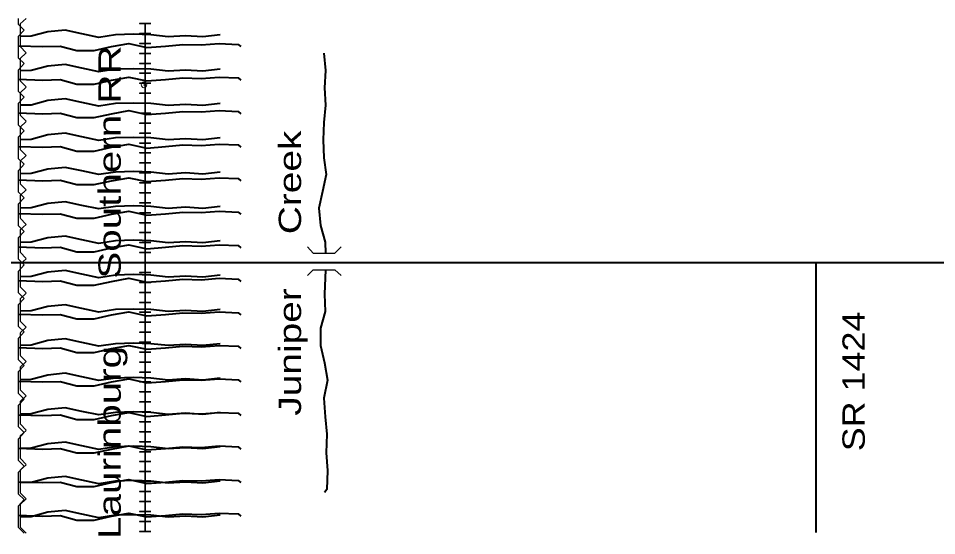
# Model space of a CAD drawing. Extents: x -6.9 to 14.9, y -10.9 to 5.7.
# Drawn here: x 1.195 to 4.48, y -2.053 to -0.202 of the extents above; entities that cross this region are included whole.
import ezdxf
from ezdxf.enums import TextEntityAlignment as Align

# ---------------------------------------------------------------- set-up
doc = ezdxf.new("R2010")
doc.units = 0
doc.header["$LTSCALE"] = 0.04
doc.header["$PDMODE"] = 32
doc.header["$PDSIZE"] = 0.02
doc.layers.add('1', color=7, linetype='Continuous', lineweight=13)

msp = doc.modelspace()

# ---------------------------------------------------------------- linework, layer by layer
at = {"layer": '1', "lineweight": 25}
for p, q in [((1.195, -0.224), (1.195, -0.202)), ((1.215, -0.244), (1.195, -0.224)), ((1.223, -0.202), (1.201, -0.222)), ((1.223, -0.202), (1.201, -0.222)), ((1.201, -0.222), (1.201, -0.302)), ((1.201, -0.222), (1.201, -0.302)), ((1.195, -0.266), (1.215, -0.244)), ((1.195, -0.344), (1.195, -0.266)), ((1.201, -0.303), (1.223, -0.325)), ((1.201, -0.303), (1.223, -0.325)), ((1.223, -0.325), (1.201, -0.345)), ((1.223, -0.325), (1.201, -0.345)), ((1.215, -0.364), (1.195, -0.344)), ((1.201, -0.345), (1.201, -0.425)), ((1.201, -0.345), (1.201, -0.425)), ((1.195, -0.386), (1.215, -0.364)), ((1.195, -0.464), (1.195, -0.386)), ((1.201, -0.425), (1.223, -0.447)), ((1.201, -0.425), (1.223, -0.447)), ((1.223, -0.448), (1.201, -0.468)), ((1.223, -0.448), (1.201, -0.468)), ((1.215, -0.484), (1.195, -0.464)), ((1.195, -0.506), (1.215, -0.484)), ((1.201, -0.468), (1.201, -0.548)), ((1.201, -0.468), (1.201, -0.548)), ((1.195, -0.584), (1.195, -0.506)), ((1.201, -0.548), (1.223, -0.57)), ((1.201, -0.548), (1.223, -0.57)), ((1.215, -0.604), (1.195, -0.584)), ((1.223, -0.571), (1.201, -0.591)), ((1.223, -0.571), (1.201, -0.591)), ((1.201, -0.591), (1.201, -0.671)), ((1.201, -0.591), (1.201, -0.671)), ((1.195, -0.626), (1.215, -0.604)), ((1.195, -0.704), (1.195, -0.626)), ((1.201, -0.671), (1.223, -0.693)), ((1.201, -0.671), (1.223, -0.693)), ((1.215, -0.724), (1.195, -0.704)), ((1.223, -0.693), (1.201, -0.713)), ((1.223, -0.693), (1.201, -0.713)), ((1.201, -0.714), (1.201, -0.793)), ((1.201, -0.714), (1.201, -0.793)), ((1.195, -0.746), (1.215, -0.724)), ((1.195, -0.824), (1.195, -0.746)), ((1.201, -0.794), (1.223, -0.816)), ((1.201, -0.794), (1.223, -0.816)), ((1.223, -0.816), (1.201, -0.836)), ((1.223, -0.816), (1.201, -0.836)), ((1.215, -0.844), (1.195, -0.824)), ((1.195, -0.866), (1.215, -0.844)), ((1.201, -0.836), (1.201, -0.916)), ((1.201, -0.836), (1.201, -0.916)), ((1.195, -0.944), (1.195, -0.866)), ((1.201, -0.917), (1.223, -0.939)), ((1.201, -0.917), (1.223, -0.939)), ((1.215, -0.964), (1.195, -0.944)), ((1.223, -0.939), (1.201, -0.959)), ((1.223, -0.939), (1.201, -0.959)), ((1.195, -0.986), (1.215, -0.964)), ((1.201, -0.959), (1.201, -1.039)), ((1.201, -0.959), (1.201, -1.039)), ((1.195, -1.064), (1.195, -0.986)), ((1.201, -1.039), (1.223, -1.061)), ((1.201, -1.039), (1.223, -1.061)), ((1.215, -1.084), (1.195, -1.064)), ((1.195, -1.106), (1.215, -1.084)), ((1.223, -1.062), (1.201, -1.082)), ((1.223, -1.062), (1.201, -1.082)), ((1.201, -1.082), (1.201, -1.162)), ((1.201, -1.082), (1.201, -1.162)), ((1.195, -1.184), (1.195, -1.106)), ((1.201, -1.162), (1.223, -1.184)), ((1.201, -1.162), (1.223, -1.184)), ((1.215, -1.204), (1.195, -1.184)), ((1.195, -1.226), (1.215, -1.204)), ((1.223, -1.185), (1.201, -1.205)), ((1.223, -1.185), (1.201, -1.205)), ((1.201, -1.205), (1.201, -1.285)), ((1.201, -1.205), (1.201, -1.285)), ((1.195, -1.304), (1.195, -1.226)), ((1.215, -1.324), (1.195, -1.304)), ((1.201, -1.285), (1.223, -1.307)), ((1.201, -1.285), (1.223, -1.307)), ((1.223, -1.307), (1.201, -1.327)), ((1.223, -1.307), (1.201, -1.327)), ((1.195, -1.346), (1.215, -1.324)), ((1.195, -1.424), (1.195, -1.346)), ((1.201, -1.328), (1.201, -1.407)), ((1.201, -1.328), (1.201, -1.407)), ((1.201, -1.408), (1.223, -1.43)), ((1.201, -1.408), (1.223, -1.43)), ((1.215, -1.444), (1.195, -1.424)), ((1.195, -1.466), (1.215, -1.444)), ((1.223, -1.43), (1.201, -1.45)), ((1.223, -1.43), (1.201, -1.45)), ((1.195, -1.544), (1.195, -1.466)), ((1.201, -1.45), (1.201, -1.53)), ((1.201, -1.45), (1.201, -1.53)), ((1.215, -1.564), (1.195, -1.544)), ((1.201, -1.531), (1.223, -1.553)), ((1.201, -1.531), (1.223, -1.553)), ((1.195, -1.586), (1.215, -1.564)), ((1.223, -1.553), (1.201, -1.573)), ((1.223, -1.553), (1.201, -1.573)), ((1.201, -1.573), (1.201, -1.653)), ((1.201, -1.573), (1.201, -1.653)), ((1.195, -1.664), (1.195, -1.586)), ((1.215, -1.684), (1.195, -1.664)), ((1.201, -1.653), (1.223, -1.675)), ((1.201, -1.653), (1.223, -1.675)), ((1.195, -1.706), (1.215, -1.684)), ((1.195, -1.784), (1.195, -1.706)), ((1.223, -1.676), (1.201, -1.696)), ((1.223, -1.676), (1.201, -1.696)), ((1.201, -1.696), (1.201, -1.776)), ((1.201, -1.696), (1.201, -1.776)), ((1.215, -1.804), (1.195, -1.784)), ((1.195, -1.826), (1.215, -1.804)), ((1.201, -1.776), (1.223, -1.798)), ((1.201, -1.776), (1.223, -1.798)), ((1.223, -1.799), (1.201, -1.819)), ((1.223, -1.799), (1.201, -1.819)), ((1.195, -1.904), (1.195, -1.826)), ((1.201, -1.819), (1.201, -1.899)), ((1.201, -1.819), (1.201, -1.899)), ((1.215, -1.924), (1.195, -1.904)), ((1.201, -1.899), (1.223, -1.921)), ((1.201, -1.899), (1.223, -1.921)), ((1.195, -1.946), (1.215, -1.924)), ((1.223, -1.921), (1.201, -1.941)), ((1.223, -1.921), (1.201, -1.941)), ((1.195, -2.024), (1.195, -1.946)), ((1.201, -1.942), (1.201, -2.021)), ((1.201, -1.942), (1.201, -2.021)), ((1.215, -2.044), (1.195, -2.024)), ((1.201, -2.022), (1.223, -2.044)), ((1.201, -2.022), (1.223, -2.044))]:
    msp.add_line(p, q, dxfattribs=at)
at = {"layer": '1', "lineweight": 35}
for p, q in [((1.648, -0.22), (1.648, -0.43)), ((1.648, -0.826), (1.648, -1.432)), ((1.648, -1.432), (1.648, -1.643)), ((1.648, -1.432), (1.648, -2.038))]:
    msp.add_line(p, q, dxfattribs=at)
at = {"layer": '1', "lineweight": 40}
msp.add_line((4.048, -1.075), (4.048, -2.041), dxfattribs=at)
at = {"layer": '1', "lineweight": 35}
for points in [[(1.648, -0.22), (1.628, -0.22), (1.648, -0.22), (1.668, -0.22)], [(1.648, -0.22), (1.648, -0.826), (1.648, -1.037)], [(1.648, -0.256), (1.628, -0.256), (1.648, -0.256), (1.668, -0.256)], [(1.648, -0.292), (1.628, -0.292), (1.648, -0.292), (1.668, -0.292)], [(1.648, -0.328), (1.628, -0.328), (1.648, -0.328), (1.668, -0.328)], [(1.648, -0.328), (1.628, -0.328), (1.648, -0.328), (1.668, -0.328)], [(1.648, -0.363), (1.628, -0.363), (1.648, -0.363), (1.668, -0.363)], [(1.648, -0.398), (1.628, -0.398), (1.648, -0.398), (1.668, -0.398)], [(1.648, -0.434), (1.628, -0.434), (1.648, -0.434), (1.668, -0.434)], [(1.648, -0.47), (1.628, -0.47), (1.648, -0.47), (1.668, -0.47)], [(1.648, -0.47), (1.628, -0.47), (1.648, -0.47), (1.668, -0.47)], [(1.648, -0.505), (1.628, -0.505), (1.648, -0.505), (1.668, -0.505)], [(1.648, -0.541), (1.628, -0.541), (1.648, -0.541), (1.668, -0.541)], [(1.648, -0.577), (1.628, -0.577), (1.648, -0.577), (1.668, -0.577)], [(1.648, -0.613), (1.628, -0.613), (1.648, -0.613), (1.668, -0.613)], [(1.648, -0.648), (1.628, -0.648), (1.648, -0.648), (1.668, -0.648)], [(1.648, -0.683), (1.628, -0.683), (1.648, -0.683), (1.668, -0.683)], [(1.648, -0.719), (1.628, -0.719), (1.648, -0.719), (1.668, -0.719)], [(1.648, -0.755), (1.628, -0.755), (1.648, -0.755), (1.668, -0.755)], [(1.648, -0.79), (1.628, -0.79), (1.648, -0.79), (1.668, -0.79)], [(1.648, -0.826), (1.628, -0.826), (1.648, -0.826), (1.668, -0.826)], [(1.648, -0.826), (1.628, -0.826), (1.648, -0.826), (1.668, -0.826)], [(1.648, -0.862), (1.628, -0.862), (1.648, -0.862), (1.668, -0.862)], [(1.648, -0.898), (1.628, -0.898), (1.648, -0.898), (1.668, -0.898)], [(1.648, -0.933), (1.628, -0.933), (1.648, -0.933), (1.668, -0.933)], [(1.648, -0.933), (1.628, -0.933), (1.648, -0.933), (1.668, -0.933)], [(1.648, -0.968), (1.628, -0.968), (1.648, -0.968), (1.668, -0.968)], [(1.648, -1.004), (1.628, -1.004), (1.648, -1.004), (1.668, -1.004)], [(1.648, -1.04), (1.628, -1.04), (1.648, -1.04), (1.668, -1.04)], [(1.648, -1.075), (1.628, -1.075), (1.648, -1.075), (1.668, -1.075)], [(1.648, -1.075), (1.628, -1.075), (1.648, -1.075), (1.668, -1.075)], [(1.648, -1.111), (1.628, -1.111), (1.648, -1.111), (1.668, -1.111)], [(1.648, -1.147), (1.628, -1.147), (1.648, -1.147), (1.668, -1.147)], [(1.648, -1.183), (1.628, -1.183), (1.648, -1.183), (1.668, -1.183)], [(1.648, -1.218), (1.628, -1.218), (1.648, -1.218), (1.668, -1.218)], [(1.648, -1.253), (1.628, -1.253), (1.648, -1.253), (1.668, -1.253)], [(1.648, -1.289), (1.628, -1.289), (1.648, -1.289), (1.668, -1.289)], [(1.648, -1.325), (1.628, -1.325), (1.648, -1.325), (1.668, -1.325)], [(1.648, -1.36), (1.628, -1.36), (1.648, -1.36), (1.668, -1.36)], [(1.648, -1.396), (1.628, -1.396), (1.648, -1.396), (1.668, -1.396)], [(1.648, -1.396), (1.628, -1.396), (1.648, -1.396), (1.668, -1.396)], [(1.648, -1.432), (1.628, -1.432), (1.648, -1.432), (1.668, -1.432)], [(1.648, -1.432), (1.628, -1.432), (1.648, -1.432), (1.668, -1.432)], [(1.648, -1.432), (1.628, -1.432), (1.648, -1.432), (1.668, -1.432)], [(1.648, -1.468), (1.628, -1.468), (1.648, -1.468), (1.668, -1.468)], [(1.648, -1.503), (1.628, -1.503), (1.648, -1.503), (1.668, -1.503)], [(1.648, -1.538), (1.628, -1.538), (1.648, -1.538), (1.668, -1.538)], [(1.648, -1.538), (1.628, -1.538), (1.648, -1.538), (1.668, -1.538)], [(1.648, -1.574), (1.628, -1.574), (1.648, -1.574), (1.668, -1.574)], [(1.648, -1.61), (1.628, -1.61), (1.648, -1.61), (1.668, -1.61)], [(1.648, -1.645), (1.628, -1.645), (1.648, -1.645), (1.668, -1.645)], [(1.648, -1.681), (1.628, -1.681), (1.648, -1.681), (1.668, -1.681)], [(1.648, -1.681), (1.628, -1.681), (1.648, -1.681), (1.668, -1.681)], [(1.648, -1.717), (1.628, -1.717), (1.648, -1.717), (1.668, -1.717)], [(1.648, -1.753), (1.628, -1.753), (1.648, -1.753), (1.668, -1.753)], [(1.648, -1.788), (1.628, -1.788), (1.648, -1.788), (1.668, -1.788)], [(1.648, -1.823), (1.628, -1.823), (1.648, -1.823), (1.668, -1.823)], [(1.648, -1.859), (1.628, -1.859), (1.648, -1.859), (1.668, -1.859)], [(1.648, -1.895), (1.628, -1.895), (1.648, -1.895), (1.668, -1.895)], [(1.648, -1.93), (1.628, -1.93), (1.648, -1.93), (1.668, -1.93)], [(1.648, -1.966), (1.628, -1.966), (1.648, -1.966), (1.668, -1.966)], [(1.648, -2.002), (1.628, -2.002), (1.648, -2.002), (1.668, -2.002)], [(1.648, -2.038), (1.628, -2.038), (1.648, -2.038), (1.668, -2.038)]]:
    msp.add_lwpolyline(points, dxfattribs=at)
at = {"layer": '1', "lineweight": 40}
for points in [[(1.916, -0.261), (1.854, -0.268), (1.792, -0.264), (1.73, -0.268), (1.668, -0.261), (1.606, -0.259), (1.542, -0.261), (1.482, -0.27), (1.422, -0.257), (1.362, -0.244), (1.3, -0.25), (1.24, -0.266), (1.201, -0.267)], [(1.916, -0.261), (1.854, -0.268), (1.792, -0.264), (1.73, -0.268), (1.668, -0.261), (1.606, -0.259), (1.542, -0.261), (1.482, -0.27), (1.422, -0.257), (1.362, -0.244), (1.3, -0.25), (1.24, -0.266), (1.201, -0.267)], [(1.195, -0.3), (1.282, -0.303), (1.344, -0.301), (1.404, -0.317), (1.466, -0.317), (1.528, -0.303), (1.59, -0.292), (1.654, -0.306), (1.721, -0.301), (1.783, -0.295), (1.849, -0.297), (1.913, -0.292), (1.981, -0.295), (1.991, -0.303)], [(2.287, -0.327), (2.294, -0.389), (2.29, -0.451), (2.294, -0.513), (2.287, -0.575), (2.285, -0.637), (2.287, -0.701), (2.296, -0.761), (2.283, -0.821), (2.27, -0.881), (2.276, -0.943), (2.292, -1.003), (2.293, -1.042)], [(1.916, -0.384), (1.854, -0.391), (1.792, -0.387), (1.73, -0.391), (1.668, -0.384), (1.606, -0.382), (1.542, -0.384), (1.482, -0.393), (1.422, -0.38), (1.362, -0.367), (1.3, -0.373), (1.24, -0.389), (1.201, -0.39)], [(1.916, -0.384), (1.854, -0.391), (1.792, -0.387), (1.73, -0.391), (1.668, -0.384), (1.606, -0.382), (1.542, -0.384), (1.482, -0.393), (1.422, -0.38), (1.362, -0.367), (1.3, -0.373), (1.24, -0.389), (1.201, -0.39)], [(1.195, -0.42), (1.282, -0.423), (1.344, -0.421), (1.404, -0.437), (1.466, -0.437), (1.528, -0.423), (1.59, -0.412), (1.654, -0.426), (1.721, -0.421), (1.783, -0.415), (1.849, -0.417), (1.913, -0.412), (1.981, -0.415), (1.991, -0.423)], [(1.916, -0.507), (1.854, -0.514), (1.792, -0.51), (1.73, -0.514), (1.668, -0.507), (1.606, -0.505), (1.542, -0.507), (1.482, -0.516), (1.422, -0.503), (1.362, -0.49), (1.3, -0.496), (1.24, -0.512), (1.201, -0.513)], [(1.916, -0.507), (1.854, -0.514), (1.792, -0.51), (1.73, -0.514), (1.668, -0.507), (1.606, -0.505), (1.542, -0.507), (1.482, -0.516), (1.422, -0.503), (1.362, -0.49), (1.3, -0.496), (1.24, -0.512), (1.201, -0.513)], [(1.195, -0.54), (1.282, -0.543), (1.344, -0.541), (1.404, -0.557), (1.466, -0.557), (1.528, -0.543), (1.59, -0.532), (1.654, -0.546), (1.721, -0.541), (1.783, -0.535), (1.849, -0.537), (1.913, -0.532), (1.981, -0.535), (1.991, -0.543)], [(1.916, -0.63), (1.854, -0.637), (1.792, -0.633), (1.73, -0.637), (1.668, -0.63), (1.606, -0.628), (1.542, -0.63), (1.482, -0.639), (1.422, -0.626), (1.362, -0.613), (1.3, -0.619), (1.24, -0.635), (1.201, -0.636)], [(1.916, -0.63), (1.854, -0.637), (1.792, -0.633), (1.73, -0.637), (1.668, -0.63), (1.606, -0.628), (1.542, -0.63), (1.482, -0.639), (1.422, -0.626), (1.362, -0.613), (1.3, -0.619), (1.24, -0.635), (1.201, -0.636)], [(1.195, -0.66), (1.282, -0.663), (1.344, -0.661), (1.404, -0.677), (1.466, -0.677), (1.528, -0.663), (1.59, -0.652), (1.654, -0.666), (1.721, -0.661), (1.783, -0.655), (1.849, -0.657), (1.913, -0.652), (1.981, -0.655), (1.991, -0.663)], [(1.916, -0.752), (1.854, -0.759), (1.792, -0.755), (1.73, -0.759), (1.668, -0.752), (1.606, -0.75), (1.542, -0.752), (1.482, -0.761), (1.422, -0.748), (1.362, -0.735), (1.3, -0.741), (1.24, -0.757), (1.201, -0.758)], [(1.916, -0.752), (1.854, -0.759), (1.792, -0.755), (1.73, -0.759), (1.668, -0.752), (1.606, -0.75), (1.542, -0.752), (1.482, -0.761), (1.422, -0.748), (1.362, -0.735), (1.3, -0.741), (1.24, -0.757), (1.201, -0.758)], [(1.195, -0.78), (1.282, -0.783), (1.344, -0.781), (1.404, -0.797), (1.466, -0.797), (1.528, -0.783), (1.59, -0.772), (1.654, -0.786), (1.721, -0.781), (1.783, -0.775), (1.849, -0.777), (1.913, -0.772), (1.981, -0.775), (1.991, -0.783)], [(1.916, -0.875), (1.854, -0.882), (1.792, -0.878), (1.73, -0.882), (1.668, -0.875), (1.606, -0.873), (1.542, -0.875), (1.482, -0.884), (1.422, -0.871), (1.362, -0.858), (1.3, -0.864), (1.24, -0.88), (1.201, -0.881)], [(1.916, -0.875), (1.854, -0.882), (1.792, -0.878), (1.73, -0.882), (1.668, -0.875), (1.606, -0.873), (1.542, -0.875), (1.482, -0.884), (1.422, -0.871), (1.362, -0.858), (1.3, -0.864), (1.24, -0.88), (1.201, -0.881)], [(1.195, -0.9), (1.282, -0.903), (1.344, -0.901), (1.404, -0.917), (1.466, -0.917), (1.528, -0.903), (1.59, -0.892), (1.654, -0.906), (1.721, -0.901), (1.783, -0.895), (1.849, -0.897), (1.913, -0.892), (1.981, -0.895), (1.991, -0.903)], [(1.916, -0.998), (1.854, -1.005), (1.792, -1.001), (1.73, -1.005), (1.668, -0.998), (1.606, -0.996), (1.542, -0.998), (1.482, -1.007), (1.422, -0.994), (1.362, -0.981), (1.3, -0.987), (1.24, -1.003), (1.201, -1.004)], [(1.916, -0.998), (1.854, -1.005), (1.792, -1.001), (1.73, -1.005), (1.668, -0.998), (1.606, -0.996), (1.542, -0.998), (1.482, -1.007), (1.422, -0.994), (1.362, -0.981), (1.3, -0.987), (1.24, -1.003), (1.201, -1.004)], [(1.195, -1.02), (1.282, -1.023), (1.344, -1.021), (1.404, -1.037), (1.466, -1.037), (1.528, -1.023), (1.59, -1.012), (1.654, -1.026), (1.721, -1.021), (1.783, -1.015), (1.849, -1.017), (1.913, -1.012), (1.981, -1.015), (1.991, -1.023)], [(-4.002, -1.075), (-3.732, -1.075), (-2.232, -1.075), (-0.352, -1.075), (-0.052, -1.075), (0.348, -1.075), (1.648, -1.075), (2.288, -1.075), (4.048, -1.075), (5.568, -1.075), (6.118, -1.075), (6.618, -1.075)], [(1.916, -1.121), (1.854, -1.128), (1.792, -1.124), (1.73, -1.128), (1.668, -1.121), (1.606, -1.119), (1.542, -1.121), (1.482, -1.13), (1.422, -1.117), (1.362, -1.104), (1.3, -1.11), (1.24, -1.126), (1.201, -1.127)], [(1.916, -1.121), (1.854, -1.128), (1.792, -1.124), (1.73, -1.128), (1.668, -1.121), (1.606, -1.119), (1.542, -1.121), (1.482, -1.13), (1.422, -1.117), (1.362, -1.104), (1.3, -1.11), (1.24, -1.126), (1.201, -1.127)], [(2.293, -1.102), (2.29, -1.189), (2.292, -1.251), (2.276, -1.311), (2.276, -1.373), (2.29, -1.435), (2.301, -1.497), (2.287, -1.561), (2.292, -1.628), (2.298, -1.69), (2.296, -1.756), (2.301, -1.82), (2.298, -1.888), (2.29, -1.898)], [(1.195, -1.14), (1.282, -1.143), (1.344, -1.141), (1.404, -1.157), (1.466, -1.157), (1.528, -1.143), (1.59, -1.132), (1.654, -1.146), (1.721, -1.141), (1.783, -1.135), (1.849, -1.137), (1.913, -1.132), (1.981, -1.135), (1.991, -1.143)], [(1.916, -1.244), (1.854, -1.251), (1.792, -1.247), (1.73, -1.251), (1.668, -1.244), (1.606, -1.242), (1.542, -1.244), (1.482, -1.253), (1.422, -1.24), (1.362, -1.227), (1.3, -1.233), (1.24, -1.249), (1.201, -1.25)], [(1.916, -1.244), (1.854, -1.251), (1.792, -1.247), (1.73, -1.251), (1.668, -1.244), (1.606, -1.242), (1.542, -1.244), (1.482, -1.253), (1.422, -1.24), (1.362, -1.227), (1.3, -1.233), (1.24, -1.249), (1.201, -1.25)], [(1.195, -1.26), (1.282, -1.263), (1.344, -1.261), (1.404, -1.277), (1.466, -1.277), (1.528, -1.263), (1.59, -1.252), (1.654, -1.266), (1.721, -1.261), (1.783, -1.255), (1.849, -1.257), (1.913, -1.252), (1.981, -1.255), (1.991, -1.263)], [(1.195, -1.38), (1.282, -1.383), (1.344, -1.381), (1.404, -1.397), (1.466, -1.397), (1.528, -1.383), (1.59, -1.372), (1.654, -1.386), (1.721, -1.381), (1.783, -1.375), (1.849, -1.377), (1.913, -1.372), (1.981, -1.375), (1.991, -1.383)], [(1.916, -1.366), (1.854, -1.373), (1.792, -1.369), (1.73, -1.373), (1.668, -1.366), (1.606, -1.364), (1.542, -1.366), (1.482, -1.375), (1.422, -1.362), (1.362, -1.349), (1.3, -1.355), (1.24, -1.371), (1.201, -1.372)], [(1.916, -1.366), (1.854, -1.373), (1.792, -1.369), (1.73, -1.373), (1.668, -1.366), (1.606, -1.364), (1.542, -1.366), (1.482, -1.375), (1.422, -1.362), (1.362, -1.349), (1.3, -1.355), (1.24, -1.371), (1.201, -1.372)], [(1.916, -1.489), (1.854, -1.496), (1.792, -1.492), (1.73, -1.496), (1.668, -1.489), (1.606, -1.487), (1.542, -1.489), (1.482, -1.498), (1.422, -1.485), (1.362, -1.472), (1.3, -1.478), (1.24, -1.494), (1.201, -1.495)], [(1.916, -1.489), (1.854, -1.496), (1.792, -1.492), (1.73, -1.496), (1.668, -1.489), (1.606, -1.487), (1.542, -1.489), (1.482, -1.498), (1.422, -1.485), (1.362, -1.472), (1.3, -1.478), (1.24, -1.494), (1.201, -1.495)], [(1.195, -1.5), (1.282, -1.503), (1.344, -1.501), (1.404, -1.517), (1.466, -1.517), (1.528, -1.503), (1.59, -1.492), (1.654, -1.506), (1.721, -1.501), (1.783, -1.495), (1.849, -1.497), (1.913, -1.492), (1.981, -1.495), (1.991, -1.503)], [(1.916, -1.612), (1.854, -1.619), (1.792, -1.615), (1.73, -1.619), (1.668, -1.612), (1.606, -1.61), (1.542, -1.612), (1.482, -1.621), (1.422, -1.608), (1.362, -1.595), (1.3, -1.601), (1.24, -1.617), (1.201, -1.618)], [(1.916, -1.612), (1.854, -1.619), (1.792, -1.615), (1.73, -1.619), (1.668, -1.612), (1.606, -1.61), (1.542, -1.612), (1.482, -1.621), (1.422, -1.608), (1.362, -1.595), (1.3, -1.601), (1.24, -1.617), (1.201, -1.618)], [(1.195, -1.62), (1.282, -1.623), (1.344, -1.621), (1.404, -1.637), (1.466, -1.637), (1.528, -1.623), (1.59, -1.612), (1.654, -1.626), (1.721, -1.621), (1.783, -1.615), (1.849, -1.617), (1.913, -1.612), (1.981, -1.615), (1.991, -1.623)], [(1.195, -1.74), (1.282, -1.743), (1.344, -1.741), (1.404, -1.757), (1.466, -1.757), (1.528, -1.743), (1.59, -1.732), (1.654, -1.746), (1.721, -1.741), (1.783, -1.735), (1.849, -1.737), (1.913, -1.732), (1.981, -1.735), (1.991, -1.743)], [(1.916, -1.735), (1.854, -1.742), (1.792, -1.738), (1.73, -1.742), (1.668, -1.735), (1.606, -1.733), (1.542, -1.735), (1.482, -1.744), (1.422, -1.731), (1.362, -1.718), (1.3, -1.724), (1.24, -1.74), (1.201, -1.741)], [(1.916, -1.735), (1.854, -1.742), (1.792, -1.738), (1.73, -1.742), (1.668, -1.735), (1.606, -1.733), (1.542, -1.735), (1.482, -1.744), (1.422, -1.731), (1.362, -1.718), (1.3, -1.724), (1.24, -1.74), (1.201, -1.741)], [(1.195, -1.86), (1.282, -1.863), (1.344, -1.861), (1.404, -1.877), (1.466, -1.877), (1.528, -1.863), (1.59, -1.852), (1.654, -1.866), (1.721, -1.861), (1.783, -1.855), (1.849, -1.857), (1.913, -1.852), (1.981, -1.855), (1.991, -1.863)], [(1.916, -1.858), (1.854, -1.865), (1.792, -1.861), (1.73, -1.865), (1.668, -1.858), (1.606, -1.856), (1.542, -1.858), (1.482, -1.867), (1.422, -1.854), (1.362, -1.841), (1.3, -1.847), (1.24, -1.863), (1.201, -1.864)], [(1.916, -1.858), (1.854, -1.865), (1.792, -1.861), (1.73, -1.865), (1.668, -1.858), (1.606, -1.856), (1.542, -1.858), (1.482, -1.867), (1.422, -1.854), (1.362, -1.841), (1.3, -1.847), (1.24, -1.863), (1.201, -1.864)], [(1.916, -1.98), (1.854, -1.987), (1.792, -1.983), (1.73, -1.987), (1.668, -1.98), (1.606, -1.978), (1.542, -1.98), (1.482, -1.989), (1.422, -1.976), (1.362, -1.963), (1.3, -1.969), (1.24, -1.985), (1.201, -1.986)], [(1.916, -1.98), (1.854, -1.987), (1.792, -1.983), (1.73, -1.987), (1.668, -1.98), (1.606, -1.978), (1.542, -1.98), (1.482, -1.989), (1.422, -1.976), (1.362, -1.963), (1.3, -1.969), (1.24, -1.985), (1.201, -1.986)], [(1.195, -1.98), (1.282, -1.983), (1.344, -1.981), (1.404, -1.997), (1.466, -1.997), (1.528, -1.983), (1.59, -1.972), (1.654, -1.986), (1.721, -1.981), (1.783, -1.975), (1.849, -1.977), (1.913, -1.972), (1.981, -1.975), (1.991, -1.983)]]:
    msp.add_lwpolyline(points, dxfattribs=at)
at = {"layer": '1', "lineweight": 25}
for points in [[(2.229, -1.02), (2.249, -1.042), (2.327, -1.042), (2.349, -1.02)], [(2.229, -1.122), (2.249, -1.102), (2.327, -1.102), (2.349, -1.122)]]:
    msp.add_lwpolyline(points, dxfattribs=at)
at = {"layer": '1'}
msp.add_point((1.644, -0.44), dxfattribs=at)

# ---------------------------------------------------------------- texts
for s, width, p in [('Laurinburg      Southern RR', 1.35, (1.561, -1.1815)), ('Juniper     Creek', 1.3, (2.206, -1.1135)), ('SR 1424', 1.2, (4.223, -1.501))]:
    msp.add_text(s, height=0.08, rotation=90, dxfattribs=dict(at, width=width)).set_placement(p, align=Align.CENTER)

doc.saveas('drawing.dxf')
